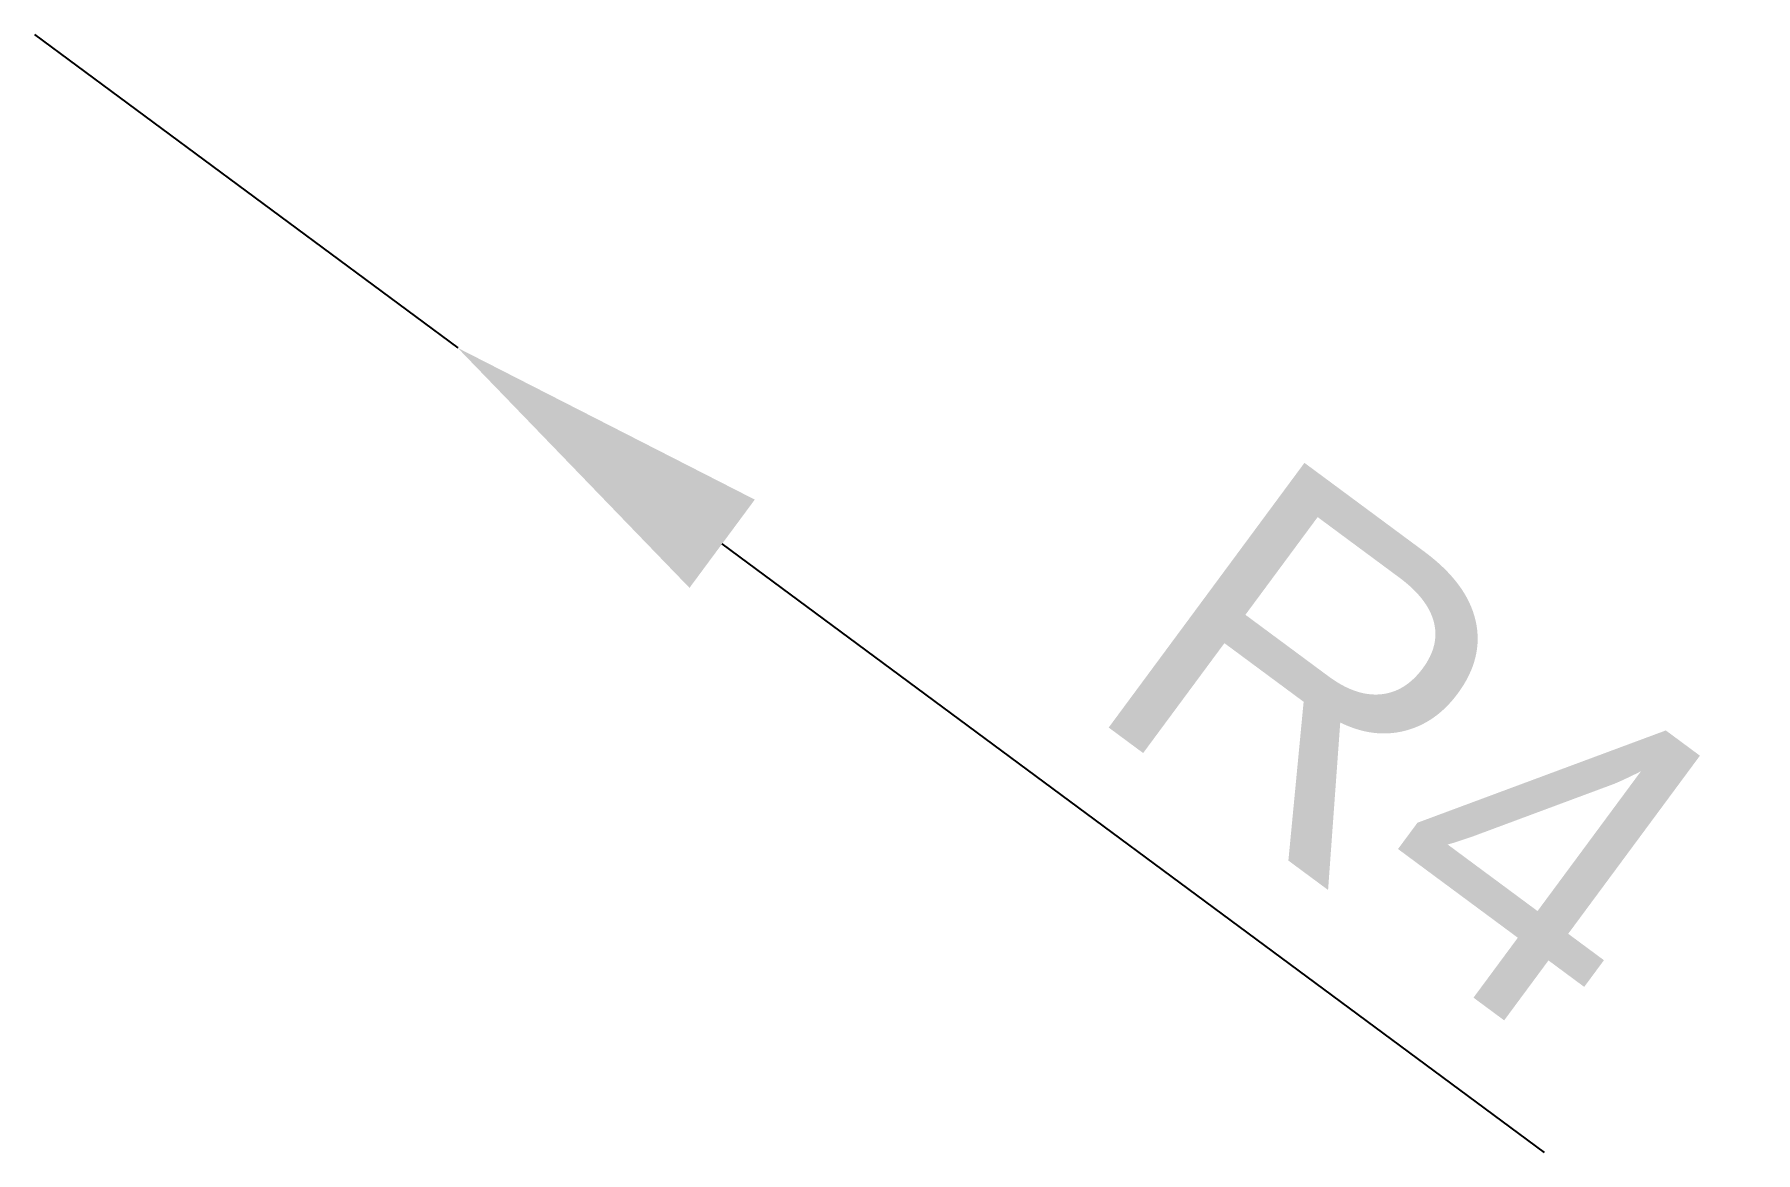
# Model space of a CAD drawing. Header units: millimetres. Extents: x 1765.7 to 1778.8, y 3380 to 3388.5.
import ezdxf

# ---------------------------------------------------------------- set-up
doc = ezdxf.new("R2010")
doc.units = ezdxf.units.MM
doc.styles.get("Standard").update_dxf_attribs({"font": 'arial.ttf'})
doc.dimstyles.new('ISO-25', dxfattribs={"dimtxt": 2.5, "dimasz": 2.5, "dimexe": 1.25, "dimexo": 0.625, "dimtad": 1, "dimtxsty": 'Standard', "dimcen": 2.5, "dimadec": 0, "dimazin": 0, "dimtfac": 1, "dimtmove": 0, "dimatfit": 3, "dimfxl": 1, "dimarcsym": 0})

# ---------------------------------------------------------------- blocks, each defined once
blk = doc.blocks.new('*D32')
at = {"color": 0, "lineweight": -2, "transparency": 16777216}
for p, q in [((1765.721, 3388.454), (1768.937, 3386.074)), ((1777.193, 3379.964), (1770.946, 3384.587))]:
    blk.add_line(p, q, dxfattribs=at)
at = {"color": 0, "transparency": 16777216}
blk.add_solid([(1771.194, 3384.922), (1770.698, 3384.252), (1768.937, 3386.074)], dxfattribs=at)
at = {"layer": 'Defpoints', "color": 0, "transparency": 16777216}
for p in [(1765.721, 3388.454, 9.5), (1768.937, 3386.074, 9.5)]:
    blk.add_point(p, dxfattribs=at)
at = {"color": 0, "transparency": 16777216, "insert": (1776.19, 3383.039), "char_height": 2.5, "attachment_point": 5, "rotation": 323.4974}
blk.add_mtext('R4', dxfattribs=at)

msp = doc.modelspace()

# ---------------------------------------------------------------- dimensions: what is measured, and where the dimension line sits
dim = msp.add_radius_dim(center=(1765.721, 3388.454, 9.5), mpoint=(1768.937, 3386.074, 9.5), dimstyle='ISO-25')
dim.commit()
dim.dimension.update_dxf_attribs({"geometry": '*D32', "text_midpoint": (1775.074, 3381.532), "dimtype": 164})

doc.saveas('drawing.dxf')
